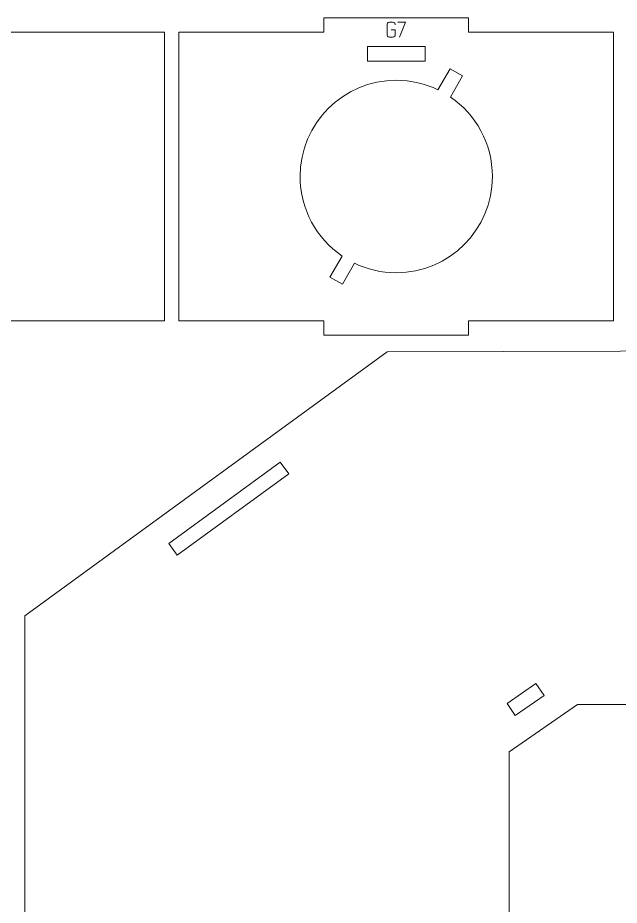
# Model space of a CAD drawing. Header units: centimetres. Extents: x -250 to 250, y -508 to 508.
# Drawn here: x -191.94 to -179.43, y -91.37 to -72.93 of the extents above; entities that cross this region are included whole.
import ezdxf

# ---------------------------------------------------------------- set-up
doc = ezdxf.new("R2010")
doc.units = ezdxf.units.CM
doc.header["$MEASUREMENT"] = 0
doc.layers.add('Capa 1', color=7, linetype='Continuous')

msp = doc.modelspace()

# ---------------------------------------------------------------- hatches: boundary and pattern name
at = {"layer": 'Capa 1', "true_color": 0x3e4095}
h = msp.add_hatch(color=175, dxfattribs=at)
edge = h.paths.add_edge_path()
edge.add_spline(control_points=[(-184.0883, -73.29819), (-184.0883, -73.30797), (-184.09617, -73.3163), (-184.11192, -73.32318), (-184.12766, -73.33006), (-184.14731, -73.3335), (-184.17085, -73.3335), (-184.19439, -73.3335), (-184.21404, -73.33006), (-184.22978, -73.32318), (-184.24553, -73.3163), (-184.2534, -73.30797), (-184.2534, -73.29819), (-184.2534, -73.29819), (-184.2534, -73.05237), (-184.2534, -73.05237), (-184.2534, -73.04259), (-184.24553, -73.03426), (-184.22978, -73.02738), (-184.21404, -73.0205), (-184.19439, -73.01706), (-184.17085, -73.01706), (-184.14731, -73.01706), (-184.12766, -73.0205), (-184.11192, -73.02738), (-184.09617, -73.03426), (-184.0883, -73.04259), (-184.0883, -73.05237), (-184.0883, -73.05237), (-184.0883, -73.07484), (-184.0883, -73.07484), (-184.0883, -73.07484), (-184.0883, -73.05237), (-184.0883, -73.05237), (-184.0883, -73.04259), (-184.09617, -73.03426), (-184.11192, -73.02738), (-184.12766, -73.0205), (-184.14731, -73.01706), (-184.17085, -73.01706), (-184.19439, -73.01706), (-184.21404, -73.0205), (-184.22978, -73.02738), (-184.24553, -73.03426), (-184.2534, -73.04259), (-184.2534, -73.05237), (-184.2534, -73.05237), (-184.2534, -73.29819), (-184.2534, -73.29819), (-184.2534, -73.30797), (-184.24553, -73.3163), (-184.22978, -73.32318), (-184.21404, -73.33006), (-184.19439, -73.3335), (-184.17085, -73.3335), (-184.14731, -73.3335), (-184.12766, -73.33006), (-184.11192, -73.32318), (-184.09617, -73.3163), (-184.0883, -73.30797), (-184.0883, -73.29819), (-184.0883, -73.29819), (-184.0883, -73.17528), (-184.0883, -73.17528), (-184.0883, -73.17528), (-184.16993, -73.17528), (-184.16993, -73.17528), (-184.16993, -73.17528), (-184.0883, -73.17528), (-184.0883, -73.17528), (-184.0883, -73.17528), (-184.0883, -73.29819), (-184.0883, -73.29819)], knot_values=[0, 0, 0, 0, 0.04166667, 0.04166667, 0.04166667, 0.08333333, 0.08333333, 0.08333333, 0.125, 0.125, 0.125, 0.16666667, 0.16666667, 0.16666667, 0.20833333, 0.20833333, 0.20833333, 0.25, 0.25, 0.25, 0.29166667, 0.29166667, 0.29166667, 0.33333333, 0.33333333, 0.33333333, 0.375, 0.375, 0.375, 0.41666667, 0.41666667, 0.41666667, 0.45833333, 0.45833333, 0.45833333, 0.5, 0.5, 0.5, 0.54166667, 0.54166667, 0.54166667, 0.58333333, 0.58333333, 0.58333333, 0.625, 0.625, 0.625, 0.66666667, 0.66666667, 0.66666667, 0.70833333, 0.70833333, 0.70833333, 0.75, 0.75, 0.75, 0.79166667, 0.79166667, 0.79166667, 0.83333333, 0.83333333, 0.83333333, 0.875, 0.875, 0.875, 0.91666667, 0.91666667, 0.91666667, 0.95833333, 0.95833333, 0.95833333, 1, 1, 1, 1], degree=3, periodic=1)
h = msp.add_hatch(color=175, dxfattribs=at)
edge = h.paths.add_edge_path()
edge.add_spline(control_points=[(-183.99475, -73.3335), (-183.99475, -73.3335), (-183.87367, -73.01706), (-183.87367, -73.01706), (-183.87367, -73.01706), (-184.03327, -73.01706), (-184.03327, -73.01706), (-184.03327, -73.01706), (-183.87367, -73.01706), (-183.87367, -73.01706), (-183.87367, -73.01706), (-183.99475, -73.3335), (-183.99475, -73.3335)], knot_values=[0, 0, 0, 0, 0.25, 0.25, 0.25, 0.5, 0.5, 0.5, 0.75, 0.75, 0.75, 1, 1, 1, 1], degree=3, periodic=1)

# ---------------------------------------------------------------- linework, layer by layer
at = {"layer": 'Capa 1', "color": 240, "lineweight": 9}
for points, knots in [([(-206.74725, -73.2271), (-206.74725, -73.2271), (-206.74725, -79.2271), (-206.74725, -79.2271), (-206.74725, -79.2271), (-200.79209, -79.2271), (-200.79209, -79.2271), (-200.79209, -79.2271), (-200.79209, -79.5271), (-200.79209, -79.5271), (-200.79209, -79.5271), (-194.83693, -79.5271), (-194.83693, -79.5271), (-194.83693, -79.5271), (-194.83693, -79.2271), (-194.83693, -79.2271), (-194.83693, -79.2271), (-188.88176, -79.2271), (-188.88176, -79.2271), (-188.88176, -79.2271), (-188.88176, -73.2271), (-188.88176, -73.2271), (-188.88176, -73.2271), (-194.83693, -73.2271), (-194.83693, -73.2271), (-194.83693, -73.2271), (-194.83693, -72.9271), (-194.83693, -72.9271), (-194.83693, -72.9271), (-200.79209, -72.9271), (-200.79209, -72.9271), (-200.79209, -72.9271), (-200.79209, -73.2271), (-200.79209, -73.2271), (-200.79209, -73.2271), (-206.74725, -73.2271), (-206.74725, -73.2271)], [0, 0, 0, 0, 0.08333333, 0.08333333, 0.08333333, 0.16666667, 0.16666667, 0.16666667, 0.25, 0.25, 0.25, 0.33333333, 0.33333333, 0.33333333, 0.41666667, 0.41666667, 0.41666667, 0.5, 0.5, 0.5, 0.58333333, 0.58333333, 0.58333333, 0.66666667, 0.66666667, 0.66666667, 0.75, 0.75, 0.75, 0.83333333, 0.83333333, 0.83333333, 0.91666667, 0.91666667, 0.91666667, 1, 1, 1, 1]), ([(-188.58176, -73.2271), (-188.58176, -73.2271), (-188.58176, -79.2271), (-188.58176, -79.2271), (-188.58176, -79.2271), (-185.56961, -79.2271), (-185.56961, -79.2271), (-185.56961, -79.2271), (-185.56961, -79.5271), (-185.56961, -79.5271), (-185.56961, -79.5271), (-182.55746, -79.5271), (-182.55746, -79.5271), (-182.55746, -79.5271), (-182.55746, -79.2271), (-182.55746, -79.2271), (-182.55746, -79.2271), (-179.5453, -79.2271), (-179.5453, -79.2271), (-179.5453, -79.2271), (-179.5453, -73.2271), (-179.5453, -73.2271), (-179.5453, -73.2271), (-182.55746, -73.2271), (-182.55746, -73.2271), (-182.55746, -73.2271), (-182.55746, -72.9271), (-182.55746, -72.9271), (-182.55746, -72.9271), (-185.56961, -72.9271), (-185.56961, -72.9271), (-185.56961, -72.9271), (-185.56961, -73.2271), (-185.56961, -73.2271), (-185.56961, -73.2271), (-188.58176, -73.2271), (-188.58176, -73.2271)], [0, 0, 0, 0, 0.08333333, 0.08333333, 0.08333333, 0.16666667, 0.16666667, 0.16666667, 0.25, 0.25, 0.25, 0.33333333, 0.33333333, 0.33333333, 0.41666667, 0.41666667, 0.41666667, 0.5, 0.5, 0.5, 0.58333333, 0.58333333, 0.58333333, 0.66666667, 0.66666667, 0.66666667, 0.75, 0.75, 0.75, 0.83333333, 0.83333333, 0.83333333, 0.91666667, 0.91666667, 0.91666667, 1, 1, 1, 1]), ([(-184.66353, -73.527), (-184.66353, -73.527), (-183.46353, -73.527), (-183.46353, -73.527), (-183.46353, -73.527), (-183.46353, -73.827), (-183.46353, -73.827), (-183.46353, -73.827), (-184.66353, -73.827), (-184.66353, -73.827), (-184.66353, -73.827), (-184.66353, -73.527), (-184.66353, -73.527)], [0, 0, 0, 0, 0.25, 0.25, 0.25, 0.5, 0.5, 0.5, 0.75, 0.75, 0.75, 1, 1, 1, 1]), ([(-184.06353, -74.2271), (-183.7527, -74.2271), (-183.45844, -74.29801), (-183.19602, -74.42453), (-183.19602, -74.42453), (-182.94343, -73.98704), (-182.94343, -73.98704), (-182.94343, -73.98704), (-182.68363, -74.13704), (-182.68363, -74.13704), (-182.68363, -74.13704), (-182.9364, -74.57485), (-182.9364, -74.57485), (-182.40944, -74.93503), (-182.06353, -75.54063), (-182.06353, -76.2271), (-182.06353, -77.33167), (-182.95896, -78.2271), (-184.06353, -78.2271), (-184.37436, -78.2271), (-184.66864, -78.15621), (-184.93104, -78.02967), (-184.93104, -78.02967), (-185.18363, -78.46716), (-185.18363, -78.46716), (-185.18363, -78.46716), (-185.44343, -78.31716), (-185.44343, -78.31716), (-185.44343, -78.31716), (-185.19066, -77.87935), (-185.19066, -77.87935), (-185.71762, -77.51917), (-186.06353, -76.91357), (-186.06353, -76.2271), (-186.06353, -75.12253), (-185.1681, -74.2271), (-184.06353, -74.2271)], [0, 0, 0, 0, 0.08333333, 0.08333333, 0.08333333, 0.16666667, 0.16666667, 0.16666667, 0.25, 0.25, 0.25, 0.33333333, 0.33333333, 0.33333333, 0.41666667, 0.41666667, 0.41666667, 0.5, 0.5, 0.5, 0.58333333, 0.58333333, 0.58333333, 0.66666667, 0.66666667, 0.66666667, 0.75, 0.75, 0.75, 0.83333333, 0.83333333, 0.83333333, 0.91666667, 0.91666667, 0.91666667, 1, 1, 1, 1]), ([(-172.27566, -89.68419), (-172.27566, -89.68419), (-173.05799, -87.19849), (-173.05799, -87.19849), (-173.05799, -87.19849), (-180.29464, -87.19849), (-180.29464, -87.19849), (-180.29464, -87.19849), (-181.71263, -88.1842), (-181.71263, -88.1842), (-181.71263, -88.1842), (-181.71263, -101.42698), (-181.71263, -101.42698), (-181.71263, -101.42698), (-180.24574, -102.45554), (-180.24574, -102.45554), (-180.24574, -102.45554), (-174.57377, -102.45554), (-174.57377, -102.45554), (-174.57377, -102.45554), (-173.05799, -101.34126), (-173.05799, -101.34126), (-173.05799, -101.34126), (-173.05799, -97.22701), (-173.05799, -97.22701), (-173.05799, -97.22701), (-177.65424, -97.22701), (-177.65424, -97.22701), (-177.65424, -97.22701), (-177.65424, -92.08417), (-177.65424, -92.08417), (-177.65424, -92.08417), (-162.98536, -92.08417), (-162.98536, -92.08417), (-162.98536, -92.08417), (-162.98536, -109.82694), (-162.98536, -109.82694), (-162.98536, -109.82694), (-170.66208, -109.82694), (-170.66208, -109.82694), (-170.66208, -109.82694), (-171.64, -107.46981), (-171.64, -107.46981), (-171.64, -107.46981), (-174.86715, -109.82694), (-174.86715, -109.82694), (-174.86715, -109.82694), (-183.91296, -109.82694), (-183.91296, -109.82694), (-183.91296, -109.82694), (-191.78525, -104.0841), (-191.78525, -104.0841), (-191.78525, -104.0841), (-191.78525, -85.35564), (-191.78525, -85.35564), (-191.78525, -85.35564), (-184.25523, -79.86996), (-184.25523, -79.86996), (-184.25523, -79.86996), (-169.68415, -79.8271), (-169.68415, -79.8271), (-169.68415, -79.8271), (-162.98536, -84.66993), (-162.98536, -84.66993), (-162.98536, -84.66993), (-162.98536, -89.68419), (-162.98536, -89.68419), (-162.98536, -89.68419), (-172.27566, -89.68419), (-172.27566, -89.68419)], [0, 0, 0, 0, 0.04347826, 0.04347826, 0.04347826, 0.08695652, 0.08695652, 0.08695652, 0.13043478, 0.13043478, 0.13043478, 0.17391304, 0.17391304, 0.17391304, 0.2173913, 0.2173913, 0.2173913, 0.26086957, 0.26086957, 0.26086957, 0.30434783, 0.30434783, 0.30434783, 0.34782609, 0.34782609, 0.34782609, 0.39130435, 0.39130435, 0.39130435, 0.43478261, 0.43478261, 0.43478261, 0.47826087, 0.47826087, 0.47826087, 0.52173913, 0.52173913, 0.52173913, 0.56521739, 0.56521739, 0.56521739, 0.60869565, 0.60869565, 0.60869565, 0.65217391, 0.65217391, 0.65217391, 0.69565217, 0.69565217, 0.69565217, 0.73913043, 0.73913043, 0.73913043, 0.7826087, 0.7826087, 0.7826087, 0.82608696, 0.82608696, 0.82608696, 0.86956522, 0.86956522, 0.86956522, 0.91304348, 0.91304348, 0.91304348, 0.95652174, 0.95652174, 0.95652174, 1, 1, 1, 1]), ([(-188.61708, -84.09743), (-188.61708, -84.09743), (-186.29745, -82.40755), (-186.29745, -82.40755), (-186.29745, -82.40755), (-186.47409, -82.16508), (-186.47409, -82.16508), (-186.47409, -82.16508), (-188.79373, -83.85495), (-188.79373, -83.85495), (-188.79373, -83.85495), (-188.61708, -84.09743), (-188.61708, -84.09743)], [0, 0, 0, 0, 0.25, 0.25, 0.25, 0.5, 0.5, 0.5, 0.75, 0.75, 0.75, 1, 1, 1, 1]), ([(-181.16003, -86.76666), (-181.16003, -86.76666), (-181.75946, -87.18335), (-181.75946, -87.18335), (-181.75946, -87.18335), (-181.58823, -87.42968), (-181.58823, -87.42968), (-181.58823, -87.42968), (-180.98879, -87.01299), (-180.98879, -87.01299), (-180.98879, -87.01299), (-181.16003, -86.76666), (-181.16003, -86.76666)], [0, 0, 0, 0, 0.25, 0.25, 0.25, 0.5, 0.5, 0.5, 0.75, 0.75, 0.75, 1, 1, 1, 1])]:
    msp.add_open_spline(points, degree=3, knots=knots, dxfattribs=at)
at = {"layer": 'Capa 1', "color": 114, "lineweight": 9}
for points, knots in [([(-184.0883, -73.29819), (-184.0883, -73.30797), (-184.09617, -73.3163), (-184.11192, -73.32318), (-184.12766, -73.33006), (-184.14731, -73.3335), (-184.17085, -73.3335), (-184.19439, -73.3335), (-184.21404, -73.33006), (-184.22978, -73.32318), (-184.24553, -73.3163), (-184.2534, -73.30797), (-184.2534, -73.29819), (-184.2534, -73.29819), (-184.2534, -73.05237), (-184.2534, -73.05237), (-184.2534, -73.04259), (-184.24553, -73.03426), (-184.22978, -73.02738), (-184.21404, -73.0205), (-184.19439, -73.01706), (-184.17085, -73.01706), (-184.14731, -73.01706), (-184.12766, -73.0205), (-184.11192, -73.02738), (-184.09617, -73.03426), (-184.0883, -73.04259), (-184.0883, -73.05237), (-184.0883, -73.05237), (-184.0883, -73.07484), (-184.0883, -73.07484), (-184.0883, -73.07484), (-184.0883, -73.05237), (-184.0883, -73.05237), (-184.0883, -73.04259), (-184.09617, -73.03426), (-184.11192, -73.02738), (-184.12766, -73.0205), (-184.14731, -73.01706), (-184.17085, -73.01706), (-184.19439, -73.01706), (-184.21404, -73.0205), (-184.22978, -73.02738), (-184.24553, -73.03426), (-184.2534, -73.04259), (-184.2534, -73.05237), (-184.2534, -73.05237), (-184.2534, -73.29819), (-184.2534, -73.29819), (-184.2534, -73.30797), (-184.24553, -73.3163), (-184.22978, -73.32318), (-184.21404, -73.33006), (-184.19439, -73.3335), (-184.17085, -73.3335), (-184.14731, -73.3335), (-184.12766, -73.33006), (-184.11192, -73.32318), (-184.09617, -73.3163), (-184.0883, -73.30797), (-184.0883, -73.29819), (-184.0883, -73.29819), (-184.0883, -73.17528), (-184.0883, -73.17528), (-184.0883, -73.17528), (-184.16993, -73.17528), (-184.16993, -73.17528), (-184.16993, -73.17528), (-184.0883, -73.17528), (-184.0883, -73.17528), (-184.0883, -73.17528), (-184.0883, -73.29819), (-184.0883, -73.29819)], [0, 0, 0, 0, 0.04166667, 0.04166667, 0.04166667, 0.08333333, 0.08333333, 0.08333333, 0.125, 0.125, 0.125, 0.16666667, 0.16666667, 0.16666667, 0.20833333, 0.20833333, 0.20833333, 0.25, 0.25, 0.25, 0.29166667, 0.29166667, 0.29166667, 0.33333333, 0.33333333, 0.33333333, 0.375, 0.375, 0.375, 0.41666667, 0.41666667, 0.41666667, 0.45833333, 0.45833333, 0.45833333, 0.5, 0.5, 0.5, 0.54166667, 0.54166667, 0.54166667, 0.58333333, 0.58333333, 0.58333333, 0.625, 0.625, 0.625, 0.66666667, 0.66666667, 0.66666667, 0.70833333, 0.70833333, 0.70833333, 0.75, 0.75, 0.75, 0.79166667, 0.79166667, 0.79166667, 0.83333333, 0.83333333, 0.83333333, 0.875, 0.875, 0.875, 0.91666667, 0.91666667, 0.91666667, 0.95833333, 0.95833333, 0.95833333, 1, 1, 1, 1]), ([(-183.99475, -73.3335), (-183.99475, -73.3335), (-183.87367, -73.01706), (-183.87367, -73.01706), (-183.87367, -73.01706), (-184.03327, -73.01706), (-184.03327, -73.01706), (-184.03327, -73.01706), (-183.87367, -73.01706), (-183.87367, -73.01706), (-183.87367, -73.01706), (-183.99475, -73.3335), (-183.99475, -73.3335)], [0, 0, 0, 0, 0.25, 0.25, 0.25, 0.5, 0.5, 0.5, 0.75, 0.75, 0.75, 1, 1, 1, 1])]:
    msp.add_open_spline(points, degree=3, knots=knots, dxfattribs=at)

doc.saveas('drawing.dxf')
